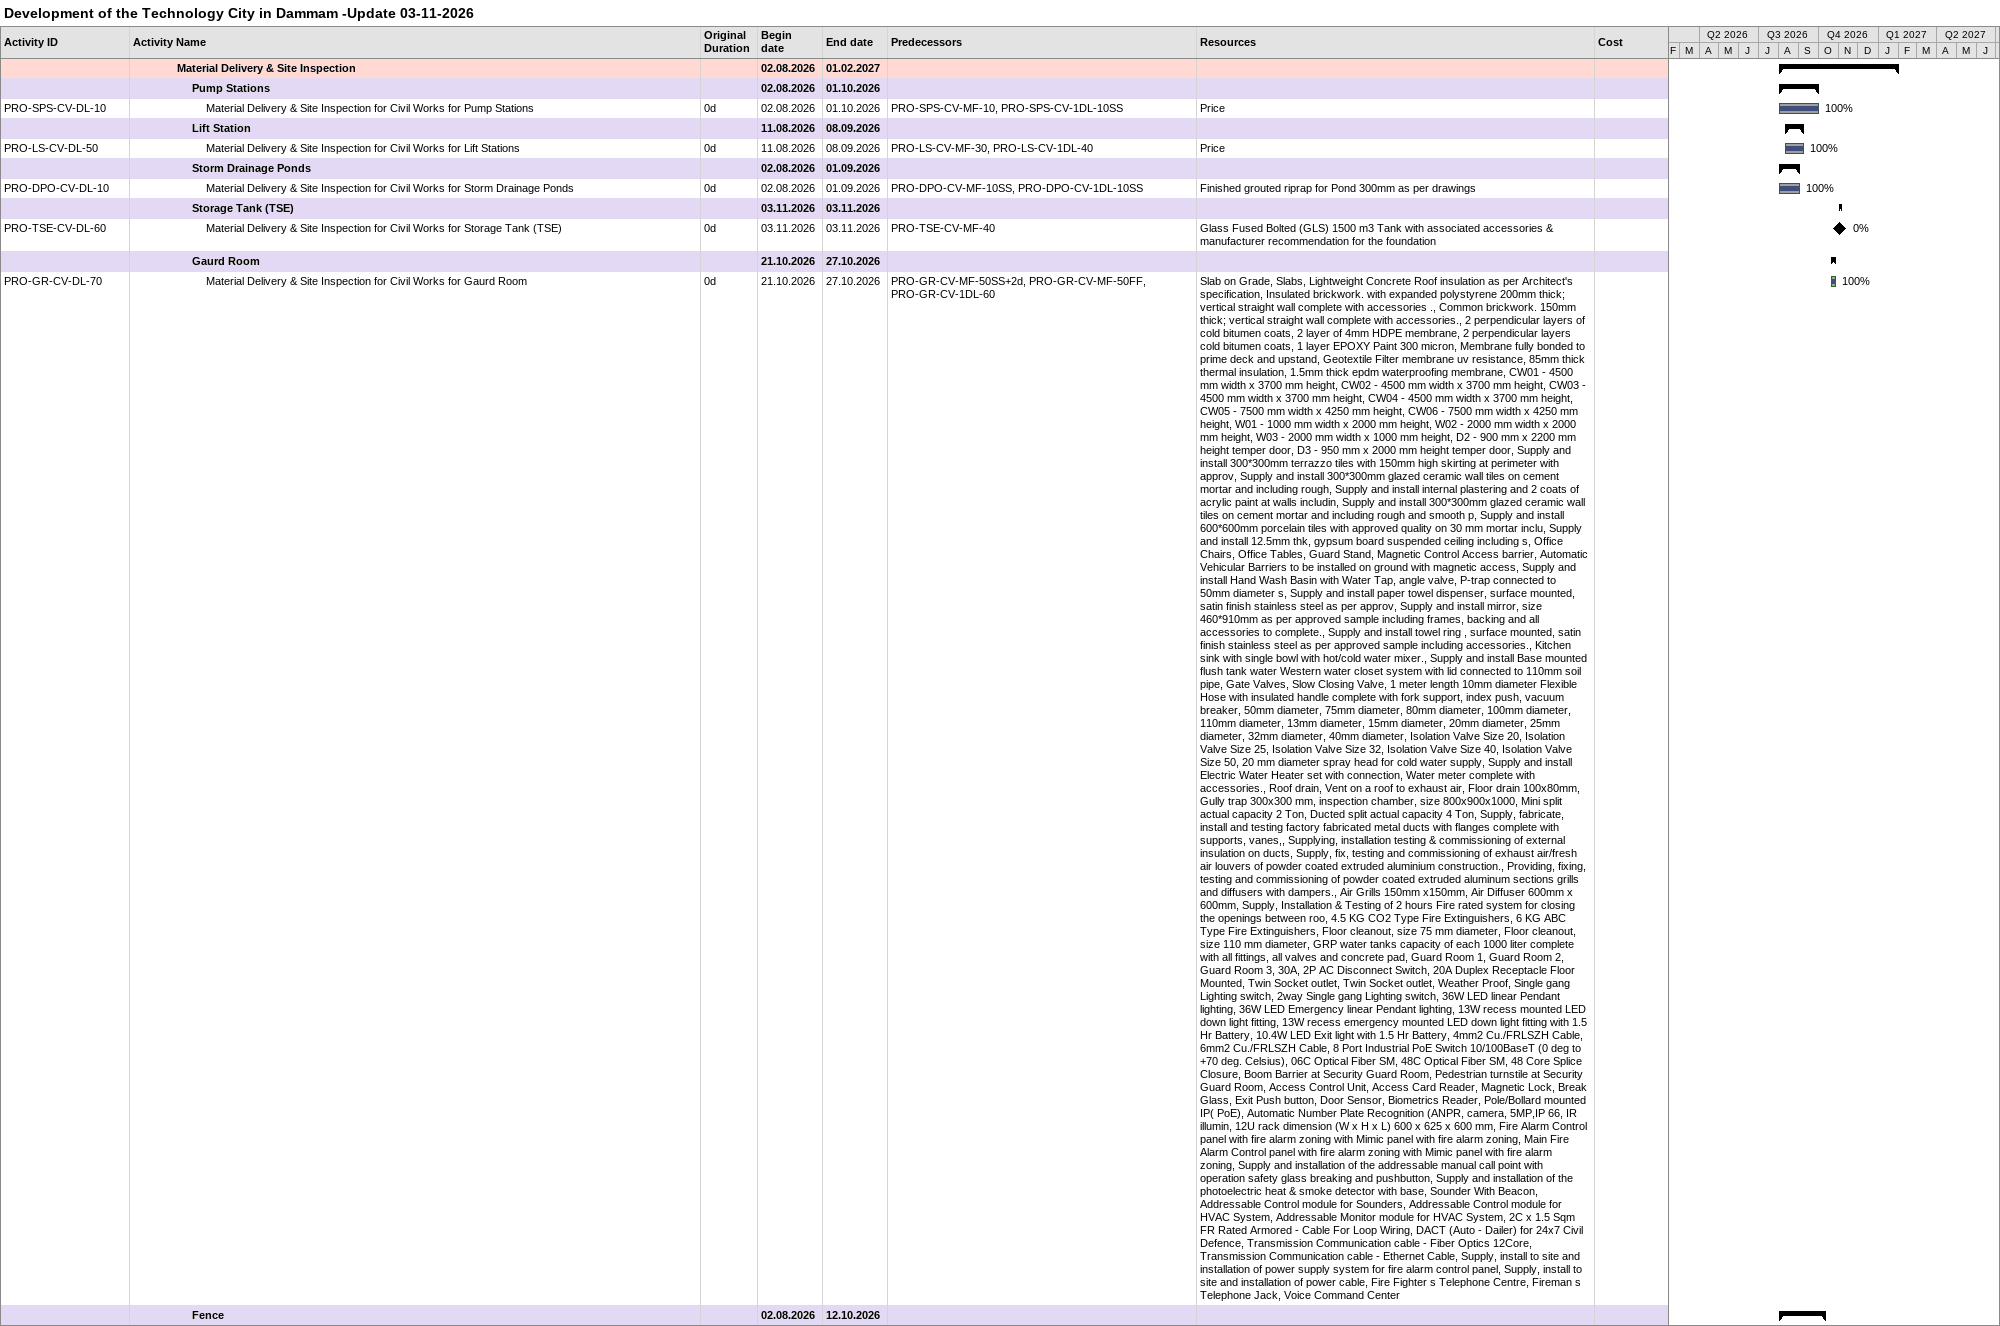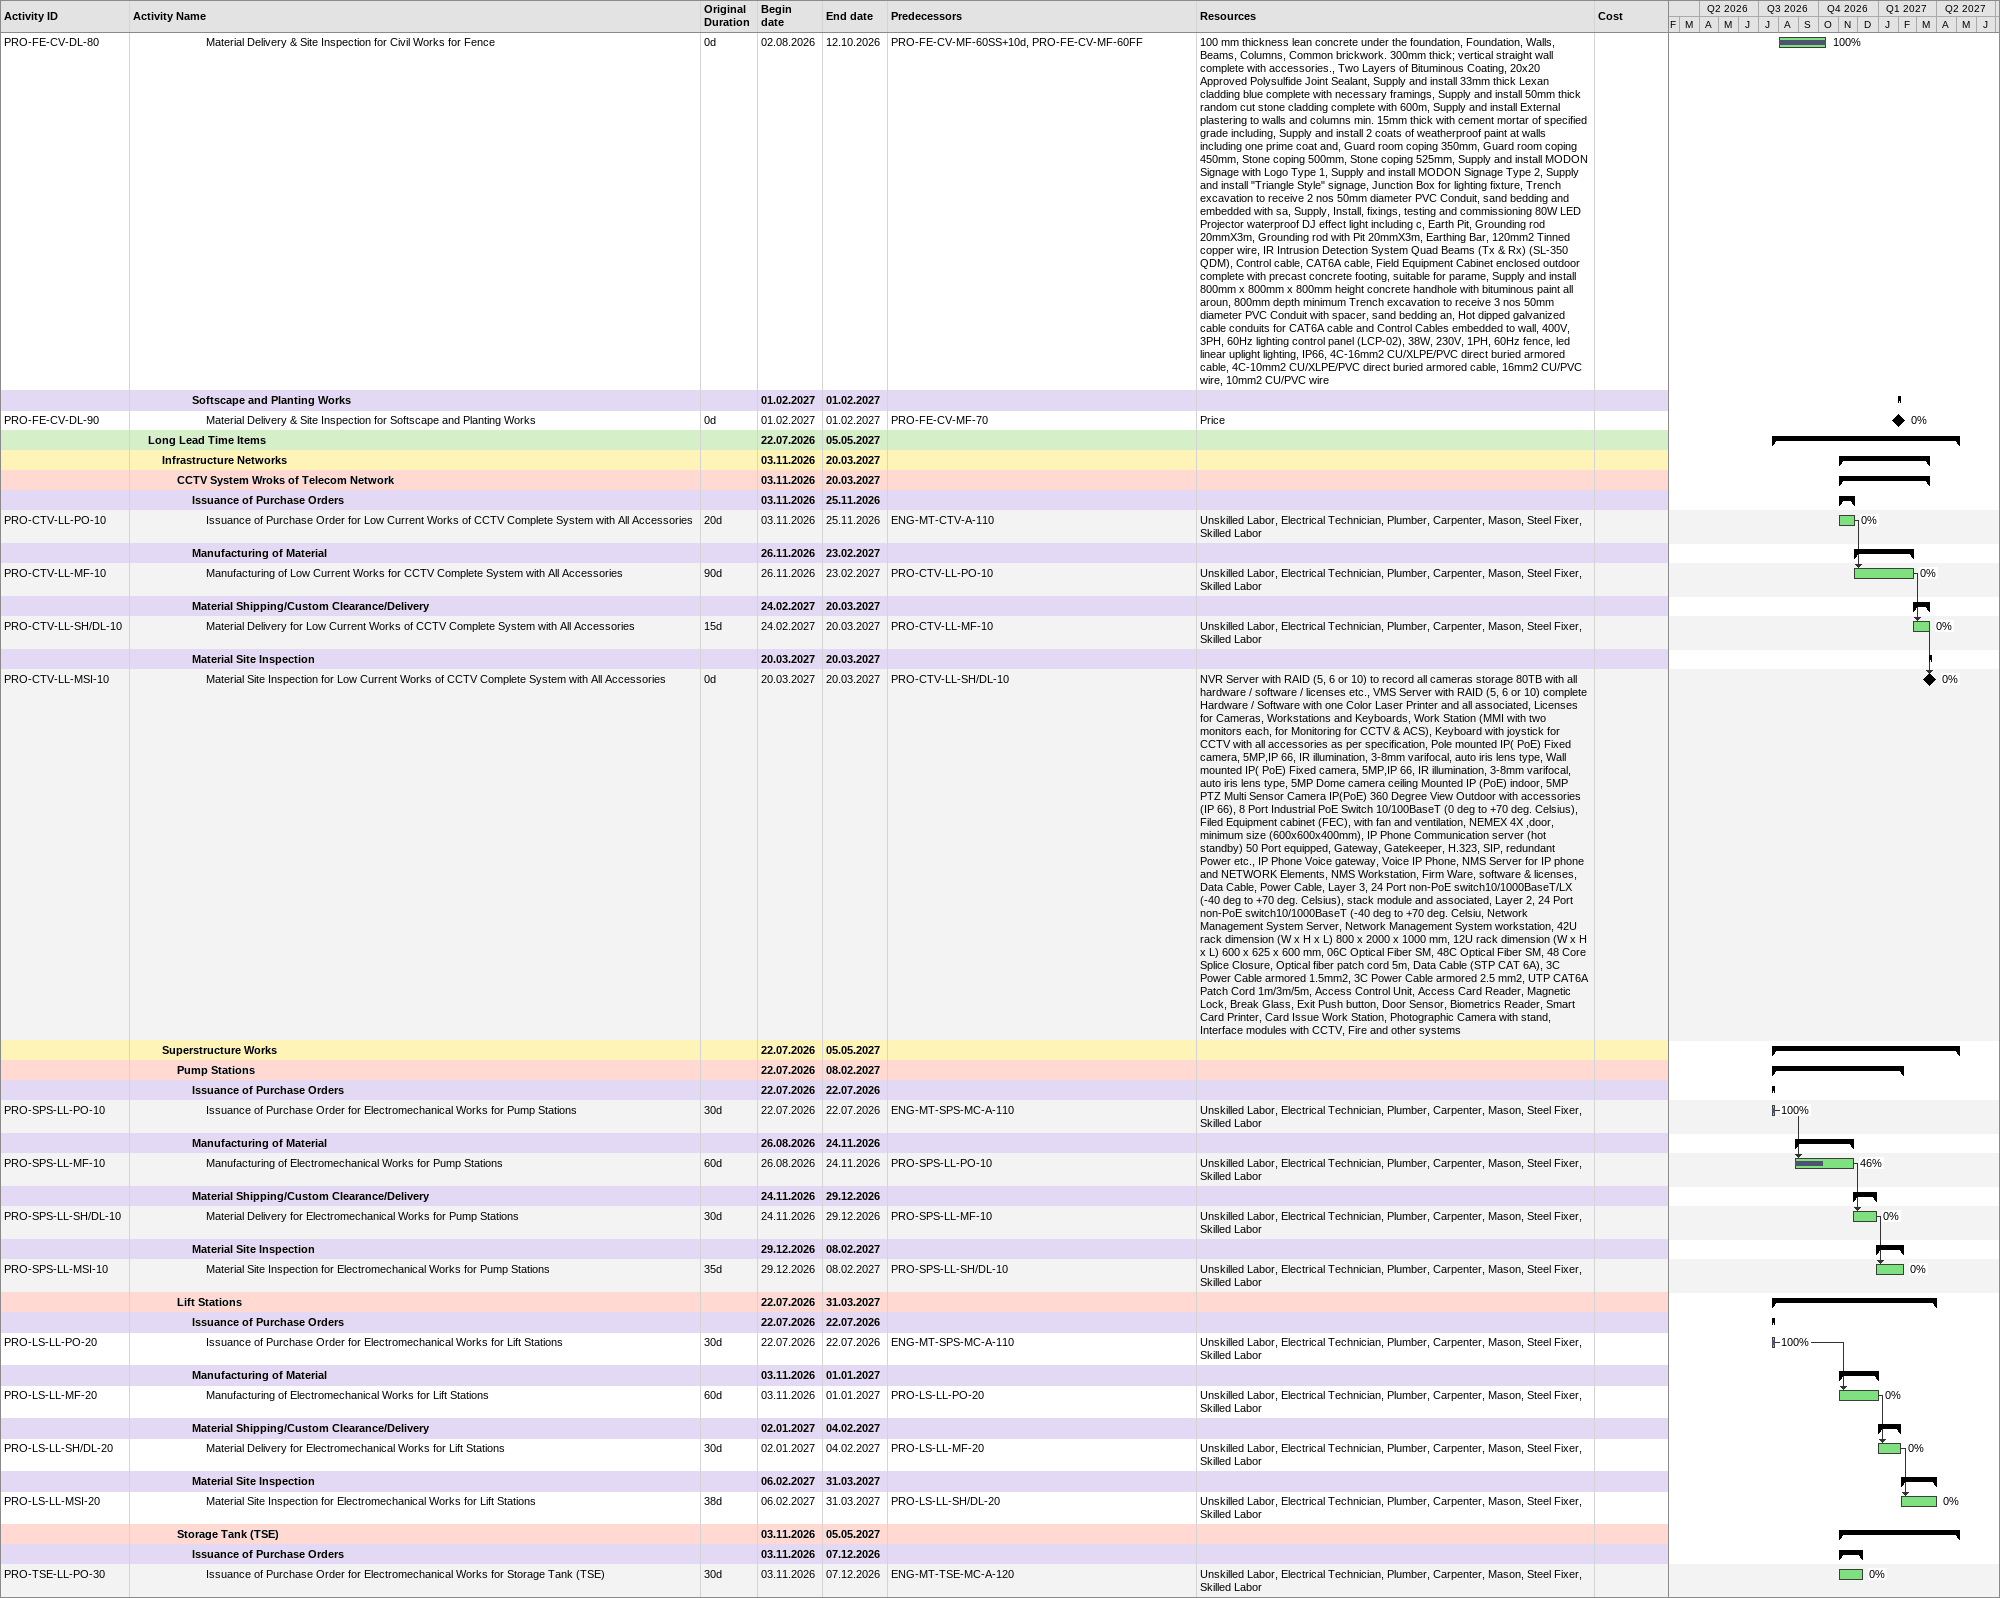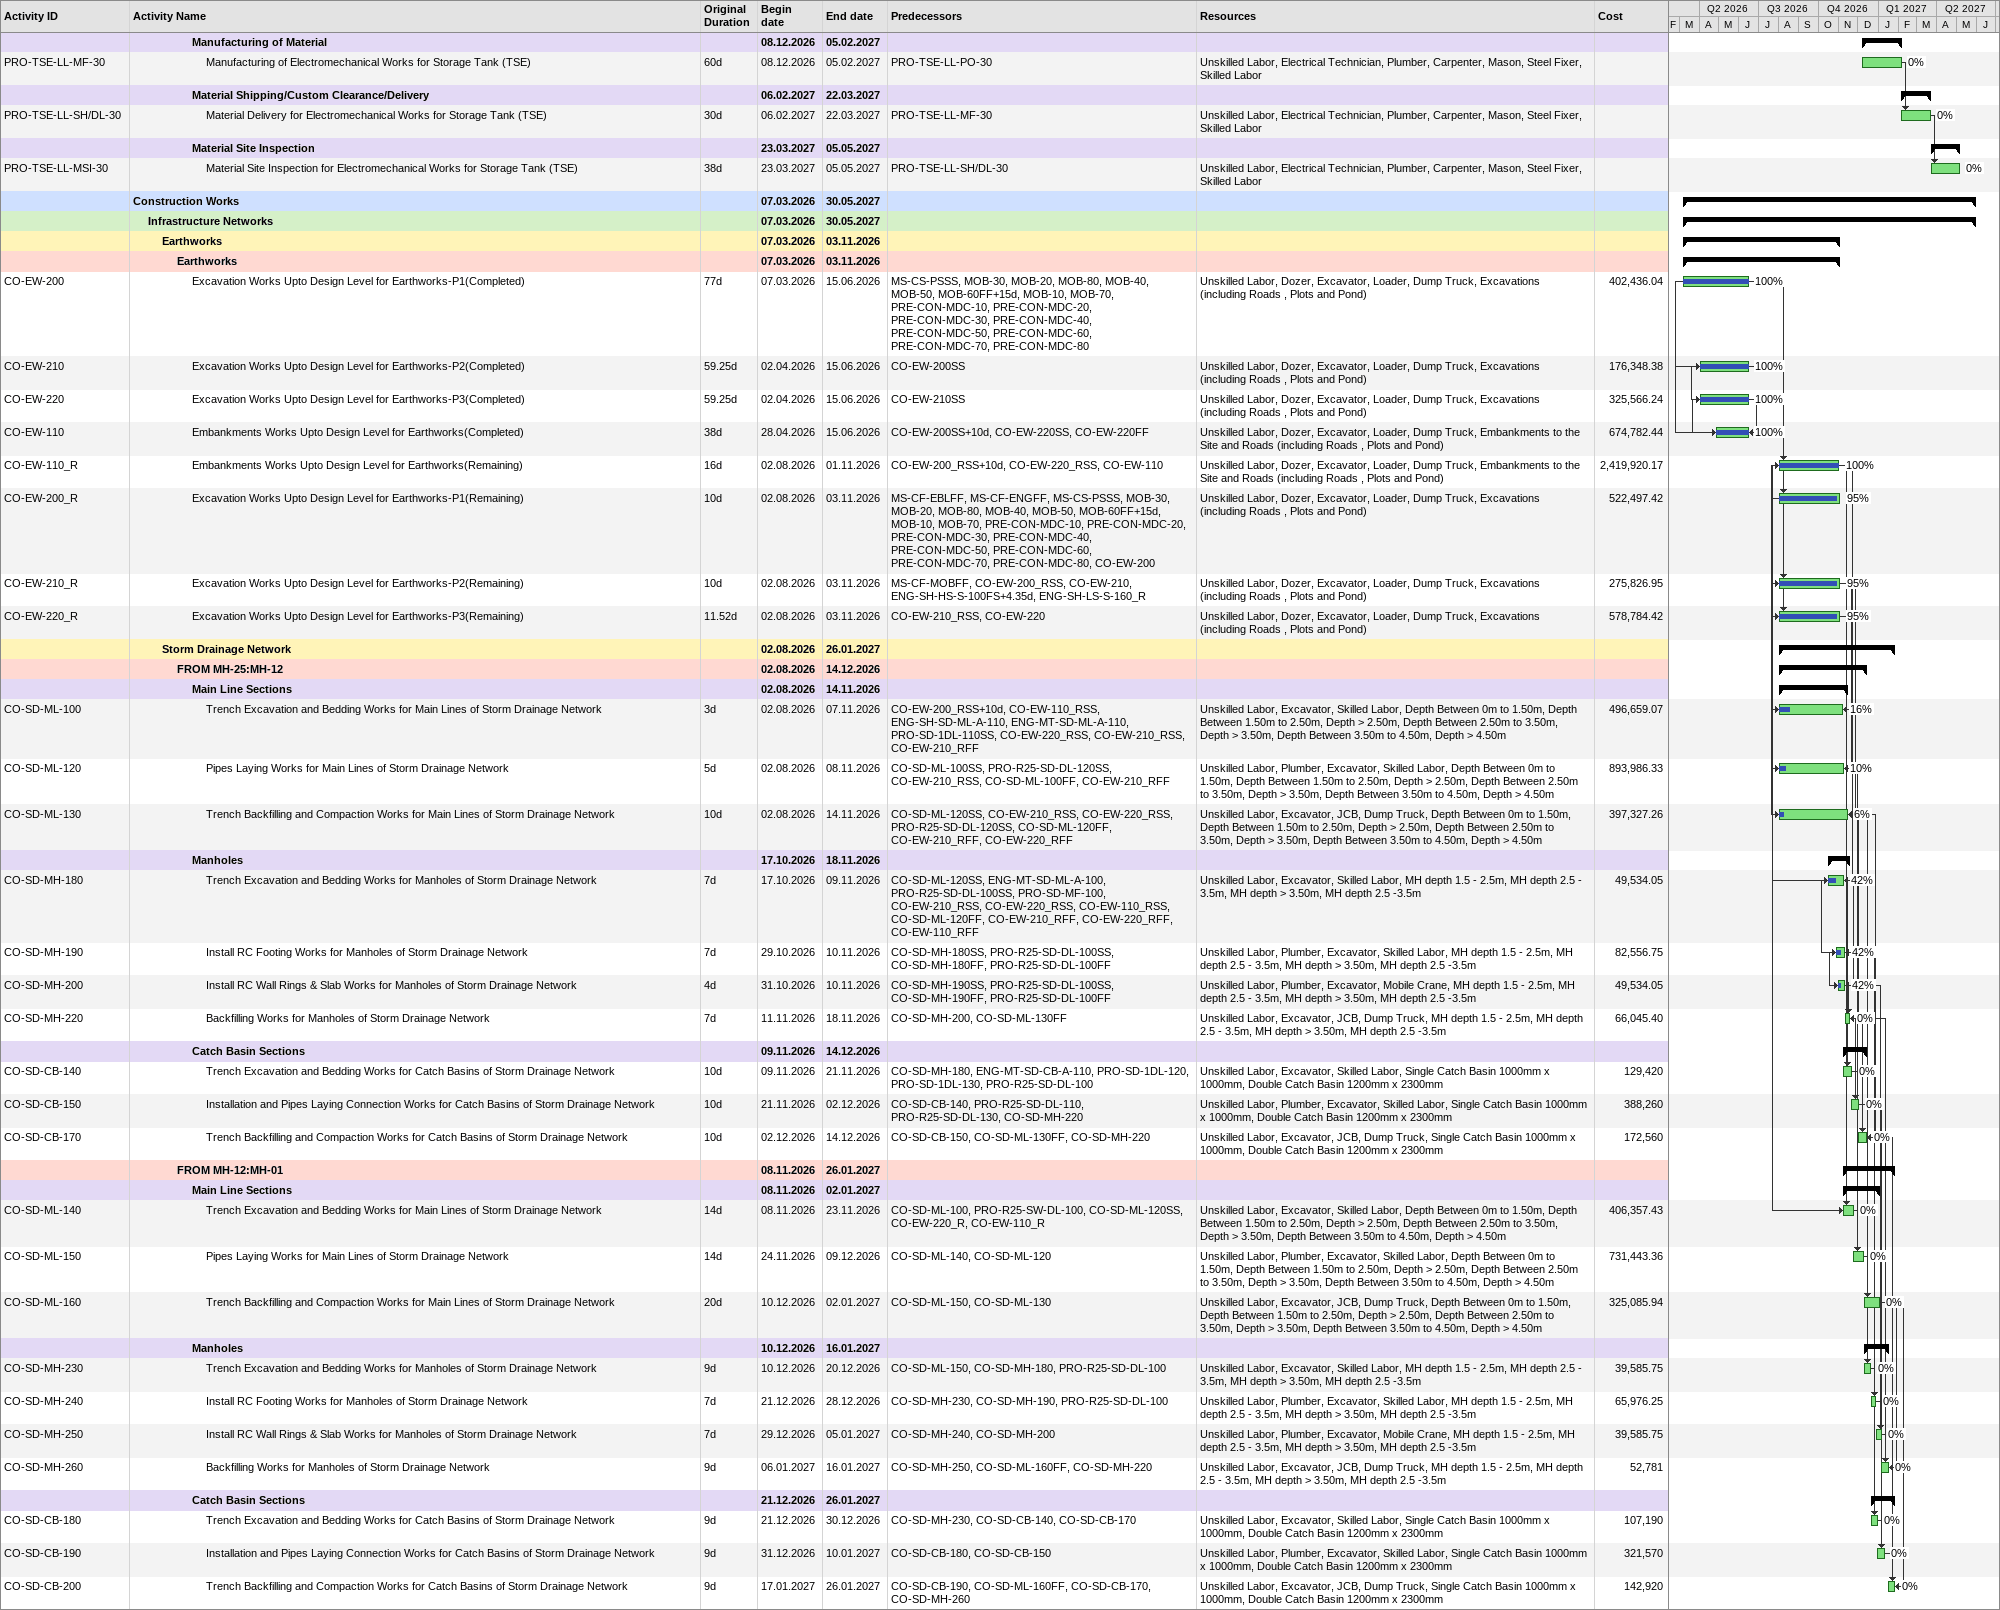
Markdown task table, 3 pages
Development of the Technology City in Dammam -Update 03-11-2026

| ID | Level | Task | Original duration | Start | Finish | Predecessors | Resources | % complete | Cost |
|---|---|---|---|---|---|---|---|---|---|
|  | 4 | **Material Delivery & Site Inspection** |  | 2026-08-02 | 2027-02-01 |  |  |  |  |
|  | 5 | **Pump Stations** |  | 2026-08-02 | 2026-10-01 |  |  |  |  |
| PRO-SPS-CV-DL-10 | 6 | Material Delivery & Site Inspection for Civil Works for Pump Stations | 0d | 2026-08-02 | 2026-10-01 | PRO-SPS-CV-MF-10, PRO-SPS-CV-1DL-10SS | Price | 100 |  |
|  | 5 | **Lift Station** |  | 2026-08-11 | 2026-09-08 |  |  |  |  |
| PRO-LS-CV-DL-50 | 6 | Material Delivery & Site Inspection for Civil Works for Lift Stations | 0d | 2026-08-11 | 2026-09-08 | PRO-LS-CV-MF-30, PRO-LS-CV-1DL-40 | Price | 100 |  |
|  | 5 | **Storm Drainage Ponds** |  | 2026-08-02 | 2026-09-01 |  |  |  |  |
| PRO-DPO-CV-DL-10 | 6 | Material Delivery & Site Inspection for Civil Works for Storm Drainage Ponds | 0d | 2026-08-02 | 2026-09-01 | PRO-DPO-CV-MF-10SS, PRO-DPO-CV-1DL-10SS | Finished grouted riprap for Pond 300mm as per drawings | 100 |  |
|  | 5 | **Storage Tank (TSE)** |  | 2026-11-03 | 2026-11-03 |  |  |  |  |
| PRO-TSE-CV-DL-60 | 6 | Material Delivery & Site Inspection for Civil Works for Storage Tank (TSE) | 0d | 2026-11-03 | 2026-11-03 | PRO-TSE-CV-MF-40 | Glass Fused Bolted (GLS) 1500 m3 Tank with associated accessories & manufacturer recommendation for the foundation | 0 |  |
|  | 5 | **Gaurd Room** |  | 2026-10-21 | 2026-10-27 |  |  |  |  |
| PRO-GR-CV-DL-70 | 6 | Material Delivery & Site Inspection for Civil Works for Gaurd Room | 0d | 2026-10-21 | 2026-10-27 | PRO-GR-CV-MF-50SS+2d, PRO-GR-CV-MF-50FF, PRO-GR-CV-1DL-60 | Slab on Grade, Slabs, Lightweight Concrete Roof insulation as per Architect's specification, Insulated brickwork. with expanded polystyrene 200mm thick; vertical straight wall complete with accessories ., Common brickwork. 150mm thick; vertical straight wall complete with accessories., 2 perpendicular layers of cold bitumen coats, 2 layer of 4mm HDPE membrane, 2 perpendicular layers cold bitumen coats, 1 layer EPOXY Paint 300 micron, Membrane fully bonded to prime deck and upstand, Geotextile Filter membrane uv resistance, 85mm thick thermal insulation, 1.5mm thick epdm waterproofing membrane, CW01 - 4500 mm width x 3700 mm height, CW02 - 4500 mm width x 3700 mm height, CW03 - 4500 mm width x 3700 mm height, CW04 - 4500 mm width x 3700 mm height, CW05 - 7500 mm width x 4250 mm height, CW06 - 7500 mm width x 4250 mm height, W01 - 1000 mm width x 2000 mm height, W02 - 2000 mm width x 2000 mm height, W03 - 2000 mm width x 1000 mm height, D2 - 900 mm x 2200 mm height temper door, D3 - 950 mm x 2000 mm height temper door, Supply and install 300*300mm terrazzo tiles with 150mm high skirting at perimeter with approv, Supply and install 300*300mm glazed ceramic wall tiles on cement mortar and including rough, Supply and install internal plastering and 2 coats of acrylic paint at walls includin, Supply and install 300*300mm glazed ceramic wall tiles on cement mortar and including rough and smooth p, Supply and install 600*600mm porcelain tiles with approved quality on 30 mm mortar inclu, Supply and install 12.5mm thk, gypsum board suspended ceiling including s, Office Chairs, Office Tables, Guard Stand, Magnetic Control Access barrier, Automatic Vehicular Barriers to be installed on ground with magnetic access, Supply and install Hand Wash Basin with Water Tap, angle valve, P-trap connected to 50mm diameter s, Supply and install paper towel dispenser, surface mounted, satin finish stainless steel as per approv, Supply and install mirror, size 460*910mm as per approved sample including frames, backing and all accessories to complete., Supply and install towel ring , surface mounted, satin finish stainless steel as per approved sample including accessories., Kitchen sink with single bowl with hot/cold water mixer., Supply and install Base mounted flush tank water Western water closet system with lid connected to 110mm soil pipe, Gate Valves, Slow Closing Valve, 1 meter length 10mm diameter Flexible Hose with insulated handle complete with fork support, index push, vacuum breaker, 50mm diameter, 75mm diameter, 80mm diameter, 100mm diameter, 110mm diameter, 13mm diameter, 15mm diameter, 20mm diameter, 25mm diameter, 32mm diameter, 40mm diameter, Isolation Valve Size 20, Isolation Valve Size 25, Isolation Valve Size 32, Isolation Valve Size 40, Isolation Valve Size 50, 20 mm diameter spray head for cold water supply, Supply and install Electric Water Heater set with connection, Water meter complete with accessories., Roof drain, Vent on a roof to exhaust air, Floor drain 100x80mm, Gully trap 300x300 mm, inspection chamber, size 800x900x1000, Mini split actual capacity 2 Ton, Ducted split actual capacity 4 Ton, Supply, fabricate, install and testing factory fabricated metal ducts with flanges complete with supports, vanes,, Supplying, installation testing & commissioning of external insulation on ducts, Supply, fix, testing and commissioning of exhaust air/fresh air louvers of powder coated extruded aluminium construction., Providing, fixing, testing and commissioning of powder coated extruded aluminum sections grills and diffusers with dampers., Air Grills 150mm x150mm, Air Diffuser 600mm x 600mm, Supply, Installation & Testing of 2 hours Fire rated system for closing the openings between roo, 4.5 KG CO2 Type Fire Extinguishers, 6 KG ABC Type Fire Extinguishers, Floor cleanout, size 75 mm diameter, Floor cleanout, size 110 mm diameter, GRP water tanks capacity of each 1000 liter complete with all fittings, all valves and concrete pad, Guard Room 1, Guard Room 2, Guard Room 3, 30A, 2P AC Disconnect Switch, 20A Duplex Receptacle Floor Mounted, Twin Socket outlet, Twin Socket outlet, Weather Proof, Single gang Lighting switch, 2way Single gang Lighting switch, 36W LED linear Pendant lighting, 36W LED Emergency linear Pendant lighting, 13W recess mounted LED down light fitting, 13W recess emergency mounted LED down light fitting with 1.5 Hr Battery, 10.4W LED Exit light with 1.5 Hr Battery, 4mm2 Cu./FRLSZH Cable, 6mm2 Cu./FRLSZH Cable, 8 Port Industrial PoE Switch 10/100BaseT (0 deg to +70 deg. Celsius), 06C Optical Fiber SM, 48C Optical Fiber SM, 48 Core Splice Closure, Boom Barrier at Security Guard Room, Pedestrian turnstile at Security Guard Room, Access Control Unit, Access Card Reader, Magnetic Lock, Break Glass, Exit Push button, Door Sensor, Biometrics Reader, Pole/Bollard mounted IP( PoE), Automatic Number Plate Recognition (ANPR, camera, 5MP,IP 66, IR illumin, 12U rack dimension (W x H x L) 600 x 625 x 600 mm, Fire Alarm Control panel with fire alarm zoning with Mimic panel with fire alarm zoning, Main Fire Alarm Control panel with fire alarm zoning with Mimic panel with fire alarm zoning, Supply and installation of the addressable manual call point with operation safety glass breaking and pushbutton, Supply and installation of the photoelectric heat & smoke detector with base, Sounder With Beacon, Addressable Control module for Sounders, Addressable Control module for HVAC System, Addressable Monitor module for HVAC System, 2C x 1.5 Sqm FR Rated Armored - Cable For Loop Wiring, DACT (Auto - Dailer) for 24x7 Civil Defence, Transmission Communication cable - Fiber Optics 12Core, Transmission Communication cable - Ethernet Cable, Supply, install to site and installation of power supply system for fire alarm control panel, Supply, install to site and installation of power cable, Fire Fighter s Telephone Centre, Fireman s Telephone Jack, Voice Command Center | 100 |  |
|  | 5 | **Fence** |  | 2026-08-02 | 2026-10-12 |  |  |  |  |
| PRO-FE-CV-DL-80 | 6 | Material Delivery & Site Inspection for Civil Works for Fence | 0d | 2026-08-02 | 2026-10-12 | PRO-FE-CV-MF-60SS+10d, PRO-FE-CV-MF-60FF | 100 mm thickness lean concrete under the foundation, Foundation, Walls, Beams, Columns, Common brickwork. 300mm thick; vertical straight wall complete with accessories., Two Layers of Bituminous Coating, 20x20 Approved Polysulfide Joint Sealant, Supply and install 33mm thick Lexan cladding blue complete with necessary framings, Supply and install 50mm thick random cut stone cladding complete with 600m, Supply and install External plastering to walls and columns min. 15mm thick with cement mortar of specified grade including, Supply and install 2 coats of weatherproof paint at walls including one prime coat and, Guard room coping 350mm, Guard room coping 450mm, Stone coping 500mm, Stone coping 525mm, Supply and install MODON Signage with Logo Type 1, Supply and install MODON Signage Type 2, Supply and install "Triangle Style" signage, Junction Box for lighting fixture, Trench excavation to receive 2 nos 50mm diameter PVC Conduit, sand bedding and embedded with sa, Supply, Install, fixings, testing and commissioning 80W LED Projector waterproof DJ effect light including c, Earth Pit, Grounding rod 20mmX3m, Grounding rod with Pit 20mmX3m, Earthing Bar, 120mm2 Tinned copper wire, IR Intrusion Detection System Quad Beams (Tx & Rx) (SL-350 QDM), Control cable, CAT6A cable, Field Equipment Cabinet enclosed outdoor complete with precast concrete footing, suitable for parame, Supply and install 800mm x 800mm x 800mm height concrete handhole with bituminous paint all aroun, 800mm depth minimum Trench excavation to receive 3 nos 50mm diameter PVC Conduit with spacer, sand bedding an, Hot dipped galvanized cable conduits for CAT6A cable and Control Cables embedded to wall, 400V, 3PH, 60Hz lighting control panel (LCP-02), 38W, 230V, 1PH, 60Hz fence, led linear uplight lighting, IP66, 4C-16mm2 CU/XLPE/PVC direct buried armored cable, 4C-10mm2 CU/XLPE/PVC direct buried armored cable, 16mm2 CU/PVC wire, 10mm2 CU/PVC wire | 100 |  |
|  | 5 | **Softscape and Planting Works** |  | 2027-02-01 | 2027-02-01 |  |  |  |  |
| PRO-FE-CV-DL-90 | 6 | Material Delivery & Site Inspection for Softscape and Planting Works | 0d | 2027-02-01 | 2027-02-01 | PRO-FE-CV-MF-70 | Price | 0 |  |
|  | 2 | **Long Lead Time Items** |  | 2026-07-22 | 2027-05-05 |  |  |  |  |
|  | 3 | **Infrastructure Networks** |  | 2026-11-03 | 2027-03-20 |  |  |  |  |
|  | 4 | **CCTV System Wroks of Telecom Network** |  | 2026-11-03 | 2027-03-20 |  |  |  |  |
|  | 5 | **Issuance of Purchase Orders** |  | 2026-11-03 | 2026-11-25 |  |  |  |  |
| PRO-CTV-LL-PO-10 | 6 | Issuance of Purchase Order for Low Current Works of CCTV Complete System with All Accessories | 20d | 2026-11-03 | 2026-11-25 | ENG-MT-CTV-A-110 | Unskilled Labor, Electrical Technician, Plumber, Carpenter, Mason, Steel Fixer, Skilled Labor | 0 |  |
|  | 5 | **Manufacturing of Material** |  | 2026-11-26 | 2027-02-23 |  |  |  |  |
| PRO-CTV-LL-MF-10 | 6 | Manufacturing of Low Current Works for CCTV Complete System with All Accessories | 90d | 2026-11-26 | 2027-02-23 | PRO-CTV-LL-PO-10 | Unskilled Labor, Electrical Technician, Plumber, Carpenter, Mason, Steel Fixer, Skilled Labor | 0 |  |
|  | 5 | **Material Shipping/Custom Clearance/Delivery** |  | 2027-02-24 | 2027-03-20 |  |  |  |  |
| PRO-CTV-LL-SH/DL-10 | 6 | Material Delivery for Low Current Works of CCTV Complete System with All Accessories | 15d | 2027-02-24 | 2027-03-20 | PRO-CTV-LL-MF-10 | Unskilled Labor, Electrical Technician, Plumber, Carpenter, Mason, Steel Fixer, Skilled Labor | 0 |  |
|  | 5 | **Material Site Inspection** |  | 2027-03-20 | 2027-03-20 |  |  |  |  |
| PRO-CTV-LL-MSI-10 | 6 | Material Site Inspection for Low Current Works of CCTV Complete System with All Accessories | 0d | 2027-03-20 | 2027-03-20 | PRO-CTV-LL-SH/DL-10 | NVR Server with RAID (5, 6 or 10) to record all cameras storage 80TB with all hardware / software / licenses etc., VMS Server with RAID (5, 6 or 10) complete Hardware / Software with one Color Laser Printer and all associated, Licenses for Cameras, Workstations and Keyboards, Work Station (MMI with two monitors each, for Monitoring for CCTV & ACS), Keyboard with joystick for CCTV with all accessories as per specification, Pole mounted IP( PoE) Fixed camera, 5MP,IP 66, IR illumination, 3-8mm varifocal, auto iris lens type, Wall mounted IP( PoE) Fixed camera, 5MP,IP 66, IR illumination, 3-8mm varifocal, auto iris lens type, 5MP Dome camera ceiling Mounted IP (PoE) indoor, 5MP PTZ Multi Sensor Camera IP(PoE) 360 Degree View Outdoor with accessories (IP 66), 8 Port Industrial PoE Switch 10/100BaseT (0 deg to +70 deg. Celsius), Filed Equipment cabinet (FEC), with fan and ventilation, NEMEX 4X ,door, minimum size (600x600x400mm), IP Phone Communication server (hot standby) 50 Port equipped, Gateway, Gatekeeper, H.323, SIP, redundant Power etc., IP Phone Voice gateway, Voice IP Phone, NMS Server for IP phone and NETWORK Elements, NMS Workstation, Firm Ware, software & licenses, Data Cable, Power Cable, Layer 3, 24 Port non-PoE switch10/1000BaseT/LX (-40 deg to +70 deg. Celsius), stack module and associated, Layer 2, 24 Port non-PoE switch10/1000BaseT (-40 deg to +70 deg. Celsiu, Network Management System Server, Network Management System workstation, 42U rack dimension (W x H x L) 800 x 2000 x 1000 mm, 12U rack dimension (W x H x L) 600 x 625 x 600 mm, 06C Optical Fiber SM, 48C Optical Fiber SM, 48 Core Splice Closure, Optical fiber patch cord 5m, Data Cable (STP CAT 6A), 3C Power Cable armored 1.5mm2, 3C Power Cable armored 2.5 mm2, UTP CAT6A Patch Cord 1m/3m/5m, Access Control Unit, Access Card Reader, Magnetic Lock, Break Glass, Exit Push button, Door Sensor, Biometrics Reader, Smart Card Printer, Card Issue Work Station, Photographic Camera with stand, Interface modules with CCTV, Fire and other systems | 0 |  |
|  | 3 | **Superstructure Works** |  | 2026-07-22 | 2027-05-05 |  |  |  |  |
|  | 4 | **Pump Stations** |  | 2026-07-22 | 2027-02-08 |  |  |  |  |
|  | 5 | **Issuance of Purchase Orders** |  | 2026-07-22 | 2026-07-22 |  |  |  |  |
| PRO-SPS-LL-PO-10 | 6 | Issuance of Purchase Order for Electromechanical Works for Pump Stations | 30d | 2026-07-22 | 2026-07-22 | ENG-MT-SPS-MC-A-110 | Unskilled Labor, Electrical Technician, Plumber, Carpenter, Mason, Steel Fixer, Skilled Labor | 100 |  |
|  | 5 | **Manufacturing of Material** |  | 2026-08-26 | 2026-11-24 |  |  |  |  |
| PRO-SPS-LL-MF-10 | 6 | Manufacturing of Electromechanical Works for Pump Stations | 60d | 2026-08-26 | 2026-11-24 | PRO-SPS-LL-PO-10 | Unskilled Labor, Electrical Technician, Plumber, Carpenter, Mason, Steel Fixer, Skilled Labor | 46 |  |
|  | 5 | **Material Shipping/Custom Clearance/Delivery** |  | 2026-11-24 | 2026-12-29 |  |  |  |  |
| PRO-SPS-LL-SH/DL-10 | 6 | Material Delivery for Electromechanical Works for Pump Stations | 30d | 2026-11-24 | 2026-12-29 | PRO-SPS-LL-MF-10 | Unskilled Labor, Electrical Technician, Plumber, Carpenter, Mason, Steel Fixer, Skilled Labor | 0 |  |
|  | 5 | **Material Site Inspection** |  | 2026-12-29 | 2027-02-08 |  |  |  |  |
| PRO-SPS-LL-MSI-10 | 6 | Material Site Inspection for Electromechanical Works for Pump Stations | 35d | 2026-12-29 | 2027-02-08 | PRO-SPS-LL-SH/DL-10 | Unskilled Labor, Electrical Technician, Plumber, Carpenter, Mason, Steel Fixer, Skilled Labor | 0 |  |
|  | 4 | **Lift Stations** |  | 2026-07-22 | 2027-03-31 |  |  |  |  |
|  | 5 | **Issuance of Purchase Orders** |  | 2026-07-22 | 2026-07-22 |  |  |  |  |
| PRO-LS-LL-PO-20 | 6 | Issuance of Purchase Order for Electromechanical Works for Lift Stations | 30d | 2026-07-22 | 2026-07-22 | ENG-MT-SPS-MC-A-110 | Unskilled Labor, Electrical Technician, Plumber, Carpenter, Mason, Steel Fixer, Skilled Labor | 100 |  |
|  | 5 | **Manufacturing of Material** |  | 2026-11-03 | 2027-01-01 |  |  |  |  |
| PRO-LS-LL-MF-20 | 6 | Manufacturing of Electromechanical Works for Lift Stations | 60d | 2026-11-03 | 2027-01-01 | PRO-LS-LL-PO-20 | Unskilled Labor, Electrical Technician, Plumber, Carpenter, Mason, Steel Fixer, Skilled Labor | 0 |  |
|  | 5 | **Material Shipping/Custom Clearance/Delivery** |  | 2027-01-02 | 2027-02-04 |  |  |  |  |
| PRO-LS-LL-SH/DL-20 | 6 | Material Delivery for Electromechanical Works for Lift Stations | 30d | 2027-01-02 | 2027-02-04 | PRO-LS-LL-MF-20 | Unskilled Labor, Electrical Technician, Plumber, Carpenter, Mason, Steel Fixer, Skilled Labor | 0 |  |
|  | 5 | **Material Site Inspection** |  | 2027-02-06 | 2027-03-31 |  |  |  |  |
| PRO-LS-LL-MSI-20 | 6 | Material Site Inspection for Electromechanical Works for Lift Stations | 38d | 2027-02-06 | 2027-03-31 | PRO-LS-LL-SH/DL-20 | Unskilled Labor, Electrical Technician, Plumber, Carpenter, Mason, Steel Fixer, Skilled Labor | 0 |  |
|  | 4 | **Storage Tank (TSE)** |  | 2026-11-03 | 2027-05-05 |  |  |  |  |
|  | 5 | **Issuance of Purchase Orders** |  | 2026-11-03 | 2026-12-07 |  |  |  |  |
| PRO-TSE-LL-PO-30 | 6 | Issuance of Purchase Order for Electromechanical Works for Storage Tank (TSE) | 30d | 2026-11-03 | 2026-12-07 | ENG-MT-TSE-MC-A-120 | Unskilled Labor, Electrical Technician, Plumber, Carpenter, Mason, Steel Fixer, Skilled Labor | 0 |  |
|  | 5 | **Manufacturing of Material** |  | 2026-12-08 | 2027-02-05 |  |  |  |  |
| PRO-TSE-LL-MF-30 | 6 | Manufacturing of Electromechanical Works for Storage Tank (TSE) | 60d | 2026-12-08 | 2027-02-05 | PRO-TSE-LL-PO-30 | Unskilled Labor, Electrical Technician, Plumber, Carpenter, Mason, Steel Fixer, Skilled Labor | 0 |  |
|  | 5 | **Material Shipping/Custom Clearance/Delivery** |  | 2027-02-06 | 2027-03-22 |  |  |  |  |
| PRO-TSE-LL-SH/DL-30 | 6 | Material Delivery for Electromechanical Works for Storage Tank (TSE) | 30d | 2027-02-06 | 2027-03-22 | PRO-TSE-LL-MF-30 | Unskilled Labor, Electrical Technician, Plumber, Carpenter, Mason, Steel Fixer, Skilled Labor | 0 |  |
|  | 5 | **Material Site Inspection** |  | 2027-03-23 | 2027-05-05 |  |  |  |  |
| PRO-TSE-LL-MSI-30 | 6 | Material Site Inspection for Electromechanical Works for Storage Tank (TSE) | 38d | 2027-03-23 | 2027-05-05 | PRO-TSE-LL-SH/DL-30 | Unskilled Labor, Electrical Technician, Plumber, Carpenter, Mason, Steel Fixer, Skilled Labor | 0 |  |
|  | 1 | **Construction Works** |  | 2026-03-07 | 2027-05-30 |  |  |  |  |
|  | 2 | **Infrastructure Networks** |  | 2026-03-07 | 2027-05-30 |  |  |  |  |
|  | 3 | **Earthworks** |  | 2026-03-07 | 2026-11-03 |  |  |  |  |
|  | 4 | **Earthworks** |  | 2026-03-07 | 2026-11-03 |  |  |  |  |
| CO-EW-200 | 5 | Excavation Works Upto Design Level for Earthworks-P1(Completed) | 77d | 2026-03-07 | 2026-06-15 | MS-CS-PSSS, MOB-30, MOB-20, MOB-80, MOB-40, MOB-50, MOB-60FF+15d, MOB-10, MOB-70, PRE-CON-MDC-10, PRE-CON-MDC-20, PRE-CON-MDC-30, PRE-CON-MDC-40, PRE-CON-MDC-50, PRE-CON-MDC-60, PRE-CON-MDC-70, PRE-CON-MDC-80 | Unskilled Labor, Dozer, Excavator, Loader, Dump Truck, Excavations (including Roads , Plots and Pond) | 100 | 402436.04 |
| CO-EW-210 | 5 | Excavation Works Upto Design Level for Earthworks-P2(Completed) | 59.25d | 2026-04-02 | 2026-06-15 | CO-EW-200SS | Unskilled Labor, Dozer, Excavator, Loader, Dump Truck, Excavations (including Roads , Plots and Pond) | 100 | 176348.38 |
| CO-EW-220 | 5 | Excavation Works Upto Design Level for Earthworks-P3(Completed) | 59.25d | 2026-04-02 | 2026-06-15 | CO-EW-210SS | Unskilled Labor, Dozer, Excavator, Loader, Dump Truck, Excavations (including Roads , Plots and Pond) | 100 | 325566.24 |
| CO-EW-110 | 5 | Embankments Works Upto Design Level for Earthworks(Completed) | 38d | 2026-04-28 | 2026-06-15 | CO-EW-200SS+10d, CO-EW-220SS, CO-EW-220FF | Unskilled Labor, Dozer, Excavator, Loader, Dump Truck, Embankments to the Site and Roads (including Roads , Plots and Pond) | 100 | 674782.44 |
| CO-EW-110_R | 5 | Embankments Works Upto Design Level for Earthworks(Remaining) | 16d | 2026-08-02 | 2026-11-01 | CO-EW-200_RSS+10d, CO-EW-220_RSS, CO-EW-110 | Unskilled Labor, Dozer, Excavator, Loader, Dump Truck, Embankments to the Site and Roads (including Roads , Plots and Pond) | 100 | 2419920.17 |
| CO-EW-200_R | 5 | Excavation Works Upto Design Level for Earthworks-P1(Remaining) | 10d | 2026-08-02 | 2026-11-03 | MS-CF-EBLFF, MS-CF-ENGFF, MS-CS-PSSS, MOB-30, MOB-20, MOB-80, MOB-40, MOB-50, MOB-60FF+15d, MOB-10, MOB-70, PRE-CON-MDC-10, PRE-CON-MDC-20, PRE-CON-MDC-30, PRE-CON-MDC-40, PRE-CON-MDC-50, PRE-CON-MDC-60, PRE-CON-MDC-70, PRE-CON-MDC-80, CO-EW-200 | Unskilled Labor, Dozer, Excavator, Loader, Dump Truck, Excavations (including Roads , Plots and Pond) | 95 | 522497.42 |
| CO-EW-210_R | 5 | Excavation Works Upto Design Level for Earthworks-P2(Remaining) | 10d | 2026-08-02 | 2026-11-03 | MS-CF-MOBFF, CO-EW-200_RSS, CO-EW-210, ENG-SH-HS-S-100FS+4.35d, ENG-SH-LS-S-160_R | Unskilled Labor, Dozer, Excavator, Loader, Dump Truck, Excavations (including Roads , Plots and Pond) | 95 | 275826.95 |
| CO-EW-220_R | 5 | Excavation Works Upto Design Level for Earthworks-P3(Remaining) | 11.52d | 2026-08-02 | 2026-11-03 | CO-EW-210_RSS, CO-EW-220 | Unskilled Labor, Dozer, Excavator, Loader, Dump Truck, Excavations (including Roads , Plots and Pond) | 95 | 578784.42 |
|  | 3 | **Storm Drainage Network** |  | 2026-08-02 | 2027-01-26 |  |  |  |  |
|  | 4 | **FROM MH-25:MH-12** |  | 2026-08-02 | 2026-12-14 |  |  |  |  |
|  | 5 | **Main Line Sections** |  | 2026-08-02 | 2026-11-14 |  |  |  |  |
| CO-SD-ML-100 | 6 | Trench Excavation and Bedding Works for Main Lines of Storm Drainage Network | 3d | 2026-08-02 | 2026-11-07 | CO-EW-200_RSS+10d, CO-EW-110_RSS, ENG-SH-SD-ML-A-110, ENG-MT-SD-ML-A-110, PRO-SD-1DL-110SS, CO-EW-220_RSS, CO-EW-210_RSS, CO-EW-210_RFF | Unskilled Labor, Excavator, Skilled Labor, Depth Between 0m to 1.50m, Depth Between 1.50m to 2.50m, Depth > 2.50m, Depth Between 2.50m to 3.50m, Depth > 3.50m, Depth Between 3.50m to 4.50m, Depth > 4.50m | 16 | 496659.07 |
| CO-SD-ML-120 | 6 | Pipes Laying Works for Main Lines of Storm Drainage Network | 5d | 2026-08-02 | 2026-11-08 | CO-SD-ML-100SS, PRO-R25-SD-DL-120SS, CO-EW-210_RSS, CO-SD-ML-100FF, CO-EW-210_RFF | Unskilled Labor, Plumber, Excavator, Skilled Labor, Depth Between 0m to 1.50m, Depth Between 1.50m to 2.50m, Depth > 2.50m, Depth Between 2.50m to 3.50m, Depth > 3.50m, Depth Between 3.50m to 4.50m, Depth > 4.50m | 10 | 893986.33 |
| CO-SD-ML-130 | 6 | Trench Backfilling and Compaction Works for Main Lines of Storm Drainage Network | 10d | 2026-08-02 | 2026-11-14 | CO-SD-ML-120SS, CO-EW-210_RSS, CO-EW-220_RSS, PRO-R25-SD-DL-120SS, CO-SD-ML-120FF, CO-EW-210_RFF, CO-EW-220_RFF | Unskilled Labor, Excavator, JCB, Dump Truck, Depth Between 0m to 1.50m, Depth Between 1.50m to 2.50m, Depth > 2.50m, Depth Between 2.50m to 3.50m, Depth > 3.50m, Depth Between 3.50m to 4.50m, Depth > 4.50m | 6 | 397327.26 |
|  | 5 | **Manholes** |  | 2026-10-17 | 2026-11-18 |  |  |  |  |
| CO-SD-MH-180 | 6 | Trench Excavation and Bedding Works for Manholes of Storm Drainage Network | 7d | 2026-10-17 | 2026-11-09 | CO-SD-ML-120SS, ENG-MT-SD-ML-A-100, PRO-R25-SD-DL-100SS, PRO-SD-MF-100, CO-EW-210_RSS, CO-EW-220_RSS, CO-EW-110_RSS, CO-SD-ML-120FF, CO-EW-210_RFF, CO-EW-220_RFF, CO-EW-110_RFF | Unskilled Labor, Excavator, Skilled Labor, MH depth 1.5 - 2.5m, MH depth 2.5 - 3.5m, MH depth > 3.50m, MH depth 2.5 -3.5m | 42 | 49534.05 |
| CO-SD-MH-190 | 6 | Install RC Footing Works for Manholes of Storm Drainage Network | 7d | 2026-10-29 | 2026-11-10 | CO-SD-MH-180SS, PRO-R25-SD-DL-100SS, CO-SD-MH-180FF, PRO-R25-SD-DL-100FF | Unskilled Labor, Plumber, Excavator, Skilled Labor, MH depth 1.5 - 2.5m, MH depth 2.5 - 3.5m, MH depth > 3.50m, MH depth 2.5 -3.5m | 42 | 82556.75 |
| CO-SD-MH-200 | 6 | Install RC Wall Rings & Slab Works for Manholes of Storm Drainage Network | 4d | 2026-10-31 | 2026-11-10 | CO-SD-MH-190SS, PRO-R25-SD-DL-100SS, CO-SD-MH-190FF, PRO-R25-SD-DL-100FF | Unskilled Labor, Plumber, Excavator, Mobile Crane, MH depth 1.5 - 2.5m, MH depth 2.5 - 3.5m, MH depth > 3.50m, MH depth 2.5 -3.5m | 42 | 49534.05 |
| CO-SD-MH-220 | 6 | Backfilling Works for Manholes of Storm Drainage Network | 7d | 2026-11-11 | 2026-11-18 | CO-SD-MH-200, CO-SD-ML-130FF | Unskilled Labor, Excavator, JCB, Dump Truck, MH depth 1.5 - 2.5m, MH depth 2.5 - 3.5m, MH depth > 3.50m, MH depth 2.5 -3.5m | 0 | 66045.40 |
|  | 5 | **Catch Basin Sections** |  | 2026-11-09 | 2026-12-14 |  |  |  |  |
| CO-SD-CB-140 | 6 | Trench Excavation and Bedding Works for Catch Basins of Storm Drainage Network | 10d | 2026-11-09 | 2026-11-21 | CO-SD-MH-180, ENG-MT-SD-CB-A-110, PRO-SD-1DL-120, PRO-SD-1DL-130, PRO-R25-SD-DL-100 | Unskilled Labor, Excavator, Skilled Labor, Single Catch Basin 1000mm x 1000mm, Double Catch Basin 1200mm x 2300mm | 0 | 129420 |
| CO-SD-CB-150 | 6 | Installation and Pipes Laying Connection Works for Catch Basins of Storm Drainage Network | 10d | 2026-11-21 | 2026-12-02 | CO-SD-CB-140, PRO-R25-SD-DL-110, PRO-R25-SD-DL-130, CO-SD-MH-220 | Unskilled Labor, Plumber, Excavator, Skilled Labor, Single Catch Basin 1000mm x 1000mm, Double Catch Basin 1200mm x 2300mm | 0 | 388260 |
| CO-SD-CB-170 | 6 | Trench Backfilling and Compaction Works for Catch Basins of Storm Drainage Network | 10d | 2026-12-02 | 2026-12-14 | CO-SD-CB-150, CO-SD-ML-130FF, CO-SD-MH-220 | Unskilled Labor, Excavator, JCB, Dump Truck, Single Catch Basin 1000mm x 1000mm, Double Catch Basin 1200mm x 2300mm | 0 | 172560 |
|  | 4 | **FROM MH-12:MH-01** |  | 2026-11-08 | 2027-01-26 |  |  |  |  |
|  | 5 | **Main Line Sections** |  | 2026-11-08 | 2027-01-02 |  |  |  |  |
| CO-SD-ML-140 | 6 | Trench Excavation and Bedding Works for Main Lines of Storm Drainage Network | 14d | 2026-11-08 | 2026-11-23 | CO-SD-ML-100, PRO-R25-SW-DL-100, CO-SD-ML-120SS, CO-EW-220_R, CO-EW-110_R | Unskilled Labor, Excavator, Skilled Labor, Depth Between 0m to 1.50m, Depth Between 1.50m to 2.50m, Depth > 2.50m, Depth Between 2.50m to 3.50m, Depth > 3.50m, Depth Between 3.50m to 4.50m, Depth > 4.50m | 0 | 406357.43 |
| CO-SD-ML-150 | 6 | Pipes Laying Works for Main Lines of Storm Drainage Network | 14d | 2026-11-24 | 2026-12-09 | CO-SD-ML-140, CO-SD-ML-120 | Unskilled Labor, Plumber, Excavator, Skilled Labor, Depth Between 0m to 1.50m, Depth Between 1.50m to 2.50m, Depth > 2.50m, Depth Between 2.50m to 3.50m, Depth > 3.50m, Depth Between 3.50m to 4.50m, Depth > 4.50m | 0 | 731443.36 |
| CO-SD-ML-160 | 6 | Trench Backfilling and Compaction Works for Main Lines of Storm Drainage Network | 20d | 2026-12-10 | 2027-01-02 | CO-SD-ML-150, CO-SD-ML-130 | Unskilled Labor, Excavator, JCB, Dump Truck, Depth Between 0m to 1.50m, Depth Between 1.50m to 2.50m, Depth > 2.50m, Depth Between 2.50m to 3.50m, Depth > 3.50m, Depth Between 3.50m to 4.50m, Depth > 4.50m | 0 | 325085.94 |
|  | 5 | **Manholes** |  | 2026-12-10 | 2027-01-16 |  |  |  |  |
| CO-SD-MH-230 | 6 | Trench Excavation and Bedding Works for Manholes of Storm Drainage Network | 9d | 2026-12-10 | 2026-12-20 | CO-SD-ML-150, CO-SD-MH-180, PRO-R25-SD-DL-100 | Unskilled Labor, Excavator, Skilled Labor, MH depth 1.5 - 2.5m, MH depth 2.5 - 3.5m, MH depth > 3.50m, MH depth 2.5 -3.5m | 0 | 39585.75 |
| CO-SD-MH-240 | 6 | Install RC Footing Works for Manholes of Storm Drainage Network | 7d | 2026-12-21 | 2026-12-28 | CO-SD-MH-230, CO-SD-MH-190, PRO-R25-SD-DL-100 | Unskilled Labor, Plumber, Excavator, Skilled Labor, MH depth 1.5 - 2.5m, MH depth 2.5 - 3.5m, MH depth > 3.50m, MH depth 2.5 -3.5m | 0 | 65976.25 |
| CO-SD-MH-250 | 6 | Install RC Wall Rings & Slab Works for Manholes of Storm Drainage Network | 7d | 2026-12-29 | 2027-01-05 | CO-SD-MH-240, CO-SD-MH-200 | Unskilled Labor, Plumber, Excavator, Mobile Crane, MH depth 1.5 - 2.5m, MH depth 2.5 - 3.5m, MH depth > 3.50m, MH depth 2.5 -3.5m | 0 | 39585.75 |
| CO-SD-MH-260 | 6 | Backfilling Works for Manholes of Storm Drainage Network | 9d | 2027-01-06 | 2027-01-16 | CO-SD-MH-250, CO-SD-ML-160FF, CO-SD-MH-220 | Unskilled Labor, Excavator, JCB, Dump Truck, MH depth 1.5 - 2.5m, MH depth 2.5 - 3.5m, MH depth > 3.50m, MH depth 2.5 -3.5m | 0 | 52781 |
|  | 5 | **Catch Basin Sections** |  | 2026-12-21 | 2027-01-26 |  |  |  |  |
| CO-SD-CB-180 | 6 | Trench Excavation and Bedding Works for Catch Basins of Storm Drainage Network | 9d | 2026-12-21 | 2026-12-30 | CO-SD-MH-230, CO-SD-CB-140, CO-SD-CB-170 | Unskilled Labor, Excavator, Skilled Labor, Single Catch Basin 1000mm x 1000mm, Double Catch Basin 1200mm x 2300mm | 0 | 107190 |
| CO-SD-CB-190 | 6 | Installation and Pipes Laying Connection Works for Catch Basins of Storm Drainage Network | 9d | 2026-12-31 | 2027-01-10 | CO-SD-CB-180, CO-SD-CB-150 | Unskilled Labor, Plumber, Excavator, Skilled Labor, Single Catch Basin 1000mm x 1000mm, Double Catch Basin 1200mm x 2300mm | 0 | 321570 |
| CO-SD-CB-200 | 6 | Trench Backfilling and Compaction Works for Catch Basins of Storm Drainage Network | 9d | 2027-01-17 | 2027-01-26 | CO-SD-CB-190, CO-SD-ML-160FF, CO-SD-CB-170, CO-SD-MH-260 | Unskilled Labor, Excavator, JCB, Dump Truck, Single Catch Basin 1000mm x 1000mm, Double Catch Basin 1200mm x 2300mm | 0 | 142920 |
